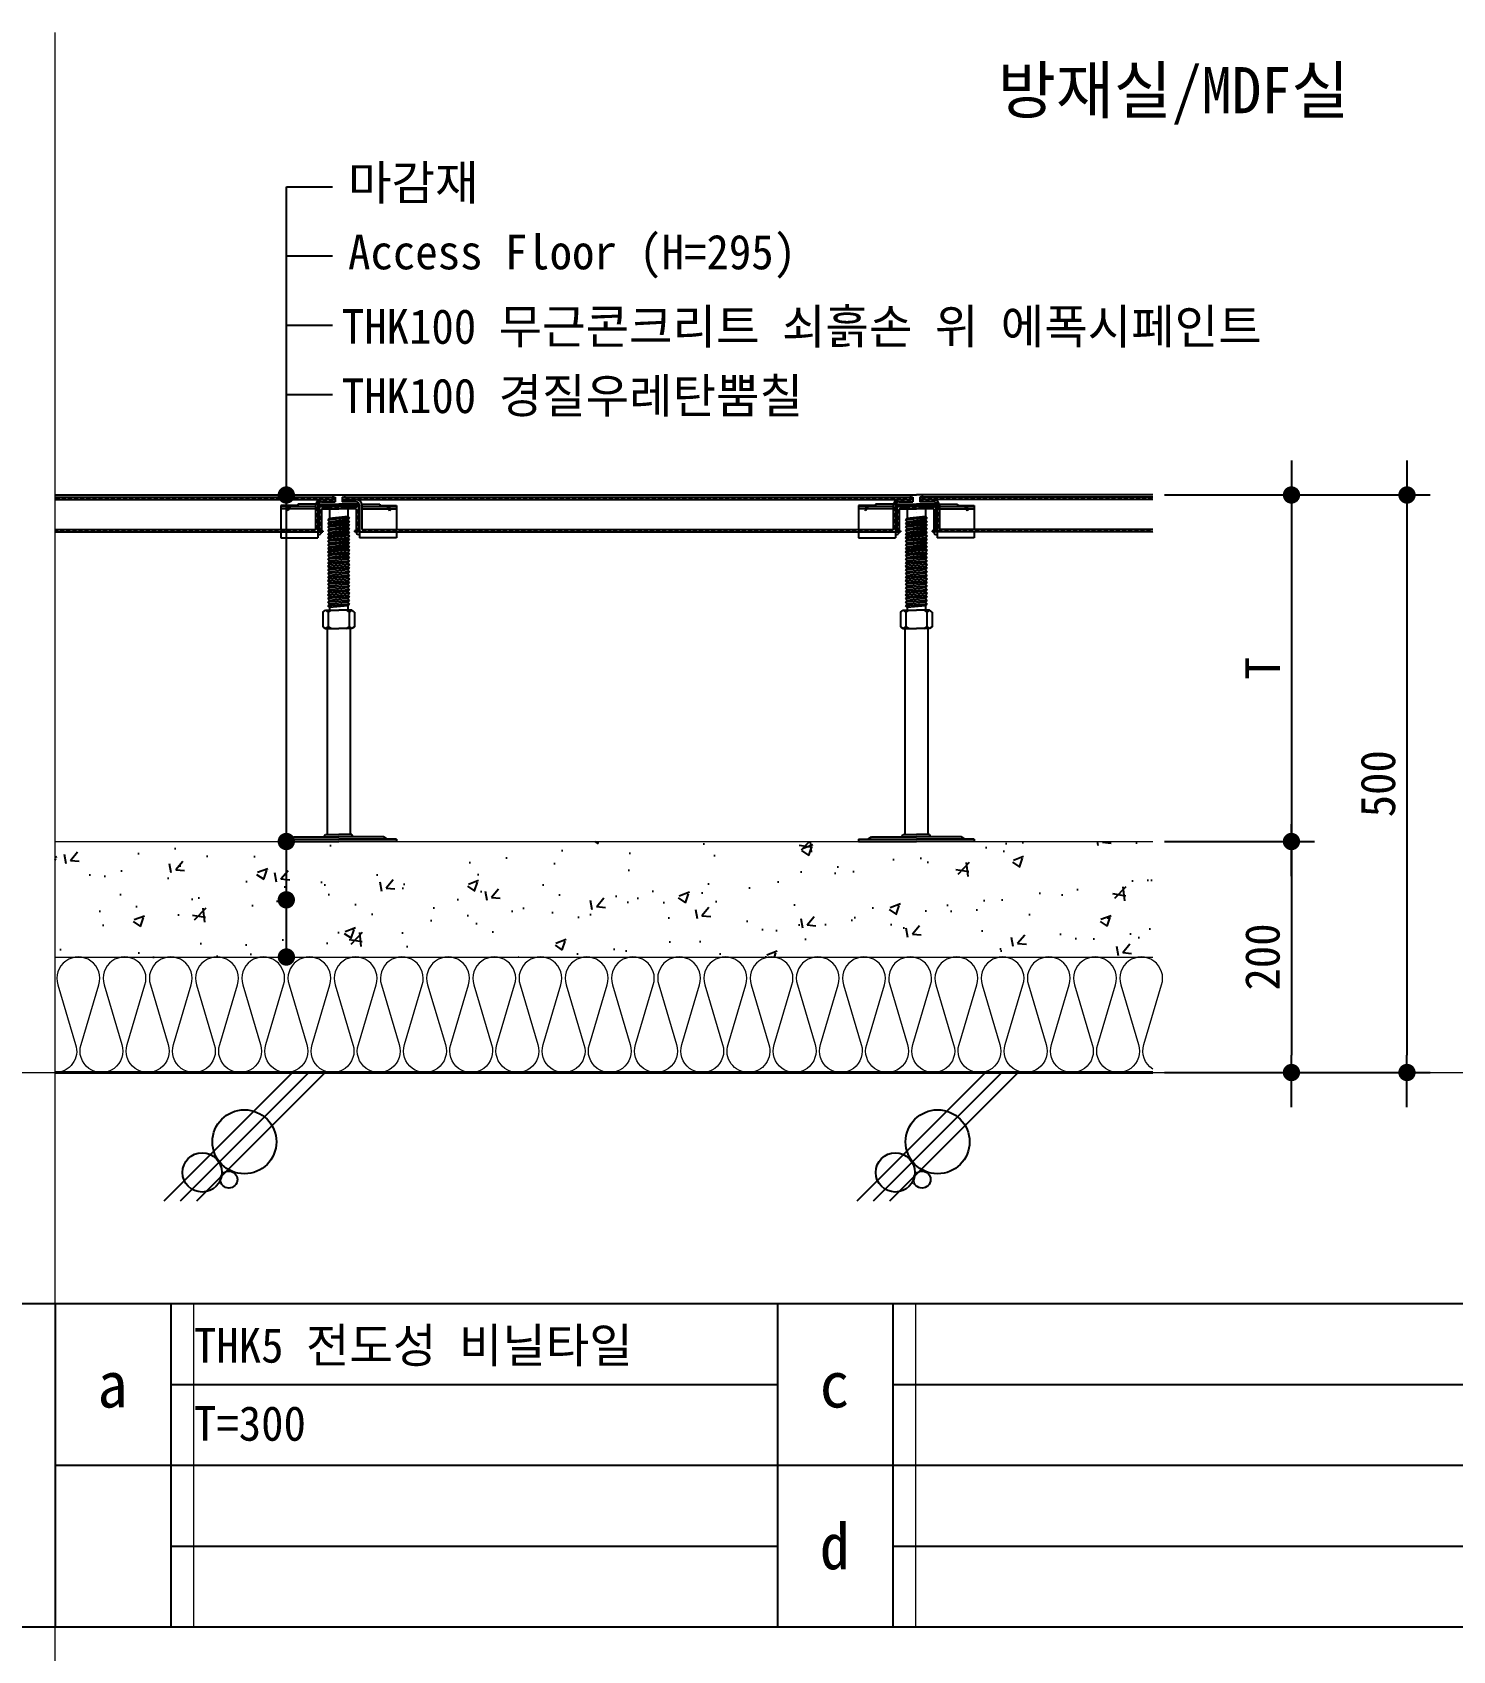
# Model space of a CAD drawing. Header units: millimetres. Extents: x 38 to 24868, y -11128 to 6117.
# Drawn here: x 6116 to 7345, y -8387 to -6986 of the extents above; entities that cross this region are included whole.
import ezdxf
from ezdxf.enums import TextEntityAlignment as Align

# ---------------------------------------------------------------- set-up
doc = ezdxf.new("R2010")
doc.units = ezdxf.units.MM
doc.layers.get('0').update_dxf_attribs({"linetype": 'CONTINUOUS'})
for name, color, linetype, lineweight in [('A-CONC-LIN1', 2, 'CONTINUOUS', 40), ('A-ELEV-LIN3', 8, 'CONTINUOUS', 18), ('A-MKXS-TEXT1', 3, 'CONTINUOUS', 25), ('A-XXXX-INSL2', 8, 'CONTINUOUS', 18), ('A-XXXX-TABL', 7, 'CONTINUOUS', 25), ('A-XXXX-TXT2', 3, 'CONTINUOUS', 25)]:
    doc.layers.add(name, color=color, linetype=linetype, lineweight=lineweight)
for name, color, linetype in [('A-DIMS', 7, 'CONTINUOUS'), ('A-LEADER-7', 7, 'CONTINUOUS'), ('A-MKXS-LEAD', 7, 'CONTINUOUS'), ('A-XXXX-HATC', 8, 'CONTINUOUS'), ('HAT', 8, 'CONTINUOUS'), ('STL', 1, 'CONTINUOUS'), ('SYM', 8, 'CONTINUOUS')]:
    doc.layers.add(name, color=color, linetype=linetype)
doc.layers.add('A-XXXX-NPLT', color=144, linetype='CONTINUOUS', lineweight=15, plot=False)
doc.styles.add('HY울릉도L', font='')
doc.styles.add('돋움체', font='')
doc.styles.add('돋음', font='malgun.ttf')
doc.styles.get('HY울릉도L').set_extended_font_data('HYwulM')
doc.styles.get('돋움체').set_extended_font_data('DotumChe')
doc.dimstyles.new('CDIM', dxfattribs={"dimtxt": 3, "dimasz": 1.5, "dimexe": 2, "dimexo": 1, "dimgap": 1, "dimtad": 1, "dimdec": 0, "dimrnd": 0.5, "dimzin": 0, "dimdsep": 32, "dimlunit": 6, "dimtxsty": 'HY울릉도L', "dimblk1": '_CIDOT', "dimblk2": '_CIDOT', "dimsah": 1, "dimcen": 5.5, "dimclrd": 2, "dimclre": 2, "dimclrt": 7, "dimadec": 0, "dimazin": 0, "dimtfac": 1, "dimtdec": 0, "dimtix": 1, "dimtmove": 2, "dimatfit": 1, "dimldrblk": '_CIDOT', "dimfxl": 1, "dimtolj": 1, "dimtzin": 0, "dimlwd": -1, "dimarcsym": 0})
doc.dimstyles.new('DLEADER', dxfattribs={"dimscale": 50, "dimtxt": 3, "dimasz": 3, "dimexe": 1, "dimexo": 8, "dimgap": 1, "dimtad": 1, "dimdec": 0, "dimrnd": 0.25, "dimdsep": 32, "dimtxsty": '돋음', "dimblk": 'DOT', "dimcen": 5, "dimclrd": 4, "dimclre": 4, "dimclrt": 3, "dimadec": 0, "dimazin": 0, "dimtfac": 1, "dimtdec": 0, "dimtix": 1, "dimtmove": 2, "dimatfit": 1, "dimldrblk": 'DOT', "dimfxl": 1, "dimarcsym": 0})
pattern_1 = [(45, (5846.7104, -9967.2165), (-2.6516504, 2.6516504), []), (45, (5848.478, -9967.2165), (-2.6516504, 2.6516504), [])]
pattern_2 = [(45, (5346.7104, -9967.2165), (-2.6516504, 2.6516504), []), (45, (5348.478, -9967.2165), (-2.6516504, 2.6516504), [])]

# ---------------------------------------------------------------- blocks, each defined once
blk = doc.blocks.new('table')
at = {"layer": 'A-XXXX-NPLT'}
for p, q in [((3213.25, -1485), (3213.25, -1345)), ((3525.75, -1485), (3525.75, -1345))]:
    blk.add_line(p, q, dxfattribs=at)
at = {"layer": 'A-XXXX-TABL'}
for p, q in [((104.5, -1345), (3778.25, -1345)), ((3153.25, -1345), (3153.25, -1485)), ((3203.25, -1345), (3203.25, -1485)), ((3465.75, -1345), (3465.75, -1485)), ((3515.75, -1345), (3515.75, -1485)), ((3203.25, -1380), (3465.75, -1380)), ((3515.75, -1380), (3778.25, -1380)), ((3153.25, -1415), (3778.25, -1415)), ((3203.25, -1450), (3465.75, -1450)), ((3515.75, -1450), (3778.25, -1450)), ((104.5, -1485), (3778.25, -1485))]:
    blk.add_line(p, q, dxfattribs=at)
blk = doc.blocks.new('SYM-DOT')
at = {"layer": 'A-LEADER-7', "const_width": 7.5}
blk.add_lwpolyline([(-7.1, 1.8, 1), (0.4, 1.8, 1)], format="xyb", close=True, dxfattribs=at)
blk = doc.blocks.new('_Dot')
at = {"color": 0, "linetype": 'ByBlock', "lineweight": -2}
blk.add_line((-0.5, 0), (-1, 0), dxfattribs=at)
at = {"color": 0, "linetype": 'ByBlock', "const_width": 0.5}
blk.add_lwpolyline([(-0.25, 0, 1), (0.25, 0, 1)], format="xyb", close=True, dxfattribs=at)
blk = doc.blocks.new('_CIDOT')
at = {"color": 0, "linetype": 'ByBlock'}
blk.add_line((2, 0), (-1, 0), dxfattribs=at)
at = {"color": 0, "linetype": 'ByBlock', "const_width": 0.5}
blk.add_lwpolyline([(-0.25, 0, 1), (0.25, 0, 1)], format="xyb", close=True, dxfattribs=at)
blk = doc.blocks.new('*D11')
at = {"layer": 'A-DIMS', "lineweight": -2, "transparency": 16777216}
for p, q in [((7095.6, -7386.8), (7225.6, -7386.8)), ((7095.6, -7686.8), (7225.6, -7686.8))]:
    blk.add_line(p, q, dxfattribs=at)
at = {"layer": 'A-DIMS', "transparency": 16777216}
blk.add_line((7205.6, -7401.8), (7205.6, -7671.8), dxfattribs=at)
at = {"layer": 'A-DIMS', "transparency": 16777216, "xscale": 15, "yscale": 15, "zscale": 15}
for p, rotation in [((7205.6, -7386.8), 90), ((7205.6, -7686.8), 270)]:
    blk.add_blockref('_CIDOT', p, dxfattribs=dict(at, rotation=rotation))
at = {"layer": 'A-DIMS', "color": 3, "transparency": 16777216, "insert": (7180.6, -7536.8), "char_height": 30, "attachment_point": 5, "rotation": 90, "style": '돋움체'}
blk.add_mtext('\\A1;T', dxfattribs=at)
blk = doc.blocks.new('*D40')
at = {"layer": 'A-DIMS', "lineweight": -2, "transparency": 16777216}
for p, q in [((7095.6, -7386.8), (7325.6, -7386.8)), ((7095.6, -7886.8), (7325.6, -7886.8))]:
    blk.add_line(p, q, dxfattribs=at)
at = {"layer": 'A-DIMS', "transparency": 16777216}
blk.add_line((7305.6, -7401.8), (7305.6, -7871.8), dxfattribs=at)
at = {"layer": 'A-DIMS', "transparency": 16777216, "xscale": 15, "yscale": 15, "zscale": 15}
for p, rotation in [((7305.6, -7386.8), 90), ((7305.6, -7886.8), 270)]:
    blk.add_blockref('_CIDOT', p, dxfattribs=dict(at, rotation=rotation))
at = {"layer": 'A-DIMS', "color": 3, "transparency": 16777216, "insert": (7280.6, -7636.8), "char_height": 30, "attachment_point": 5, "rotation": 90, "style": '돋움체'}
blk.add_mtext('\\A1;500', dxfattribs=at)
blk = doc.blocks.new('*D41')
at = {"layer": 'A-DIMS', "lineweight": -2, "transparency": 16777216}
for p, q in [((7095.6, -7686.8), (7225.6, -7686.8)), ((7095.6, -7886.8), (7225.6, -7886.8))]:
    blk.add_line(p, q, dxfattribs=at)
at = {"layer": 'A-DIMS', "transparency": 16777216}
blk.add_line((7205.6, -7701.8), (7205.6, -7871.8), dxfattribs=at)
at = {"layer": 'A-DIMS', "transparency": 16777216, "xscale": 15, "yscale": 15, "zscale": 15}
for p, rotation in [((7205.6, -7686.8), 90), ((7205.6, -7886.8), 270)]:
    blk.add_blockref('_CIDOT', p, dxfattribs=dict(at, rotation=rotation))
at = {"layer": 'A-DIMS', "color": 3, "transparency": 16777216, "insert": (7180.6, -7786.8), "char_height": 30, "attachment_point": 5, "rotation": 90, "style": '돋움체'}
blk.add_mtext('\\A1;200', dxfattribs=at)

msp = doc.modelspace()

# ---------------------------------------------------------------- hatches: boundary and pattern name
at = {"layer": 'A-XXXX-HATC'}
h = msp.add_hatch(dxfattribs=at)
h.set_pattern_fill('AR-CONC', color=256, scale=0.5, style=0)
h.set_pattern_definition([(50, (-4023033.83, -31800.36), (91.0923345, -7.9695428), [9.525, -104.775]), (355, (-4023033.83, -31800.36), (-17.6217107, 95.5284226), [7.62, -83.820292]), (100.4514447, (-4023026.24, -31801.02), (73.4706235, 87.558876), [8.0950044, -89.0451223]), (46.1842, (-4023033.83, -31774.96), (135.5395204, -21.021164), [14.2875, -157.1625]), (96.6355576, (-4023022.54, -31776.71), (118.702067, 123.7130623), [12.1425116, -133.567804]), (351.184151, (-4023033.83, -31774.96), (118.702067, 123.7130623), [11.4299835, -125.729866]), (21, (-4023021.13, -31781.31), (75.8071956, -51.1325991), [9.525, -104.775]), (326, (-4023021.13, -31781.31), (30.9010142, 92.093983), [7.62, -83.82]), (71.451445, (-4023014.815, -31785.57), (106.7082096, 40.9613844), [8.0950044, -89.0449688]), (37.5, (-4023033.832, -31800.358), (1.54430163, 42.27751944), [0, -82.804, 0, -85.09, 0, -84.1375]), (7.5, (-4023033.83, -31800.36), (33.40983126, 50.0902874), [0, -48.514, 0, -80.899, 0, -32.0675]), (327.5, (-4023062.153, -31800.358), (67.79529758, -2.864372), [0, -31.75, 0, -99.06, 0, -131.445]), (317.5, (-4023074.853, -31800.36), (74.0645907, 12.7132455), [0, -41.275, 0, -65.786, 0, -93.345])])
h.paths.add_polyline_path([(6135.6, -7686.8), (6135.6, -7786.8), (7085.6, -7786.8), (7085.6, -7686.8)])
at = {"layer": 'HAT'}
h = msp.add_hatch(dxfattribs=at)
h.set_pattern_fill('ANSI32', color=256, scale=10, style=0)
h.set_pattern_definition(pattern_2)
h.paths.add_polyline_path([(6135.6, -7388.8), (6135.6, -7390.8), (6377.8, -7390.8), (6377.8, -7388.8)])
h = msp.add_hatch(dxfattribs=at)
h.set_pattern_fill('ANSI32', color=256, scale=10, style=0)
h.set_pattern_definition(pattern_2)
edge = h.paths.add_edge_path()
edge.add_line((6135.6, -7416.8), (6135.6, -7418.8))
edge.add_line((6135.6, -7418.8), (6362.9, -7418.8))
edge.add_line((6362.9, -7418.8), (6362.9, -7395.8))
edge.add_arc((6365.9, -7395.8), 3, 90, 180, ccw=False)
edge.add_line((6365.9, -7392.8), (6377.8, -7392.8))
edge.add_line((6377.8, -7392.8), (6377.8, -7390.8))
edge.add_line((6377.8, -7390.8), (6365.9, -7390.8))
edge.add_arc((6365.9, -7395.8), 5, 90, 180)
edge.add_line((6360.9, -7395.8), (6360.9, -7416.8))
edge.add_line((6360.9, -7416.8), (6135.6, -7416.8))
h = msp.add_hatch(dxfattribs=at)
h.set_pattern_fill('ANSI32', color=256, scale=10, style=0)
h.set_pattern_definition(pattern_2)
h.paths.add_polyline_path([(6397.9, -7396.8), (6394.6, -7396.8), (6393.5, -7397.4), (6387.9, -7397.4), (6386.8, -7396.8), (6380.9, -7396.8), (6375, -7396.8), (6373.9, -7397.4), (6368.3, -7397.4), (6367.2, -7396.8), (6363.9, -7396.8), (6363.9, -7417.8), (6365.9, -7417.8), (6365.9, -7398.8), (6380.9, -7398.8), (6395.9, -7398.8), (6395.9, -7417.8), (6397.9, -7417.8)])
h = msp.add_hatch(dxfattribs=at)
h.set_pattern_fill('ANSI32', color=256, scale=10, style=0)
h.set_pattern_definition(pattern_1)
h.paths.add_polyline_path([(6384, -7388.8), (6384, -7390.8), (6877.8, -7390.8), (6877.8, -7388.8)])
h = msp.add_hatch(dxfattribs=at)
h.set_pattern_fill('ANSI32', color=256, scale=10, style=0)
h.set_pattern_definition(pattern_1)
edge = h.paths.add_edge_path()
edge.add_line((6398.9, -7416.8), (6398.9, -7418.8))
edge.add_line((6398.9, -7418.8), (6862.9, -7418.8))
edge.add_line((6862.9, -7418.8), (6862.9, -7395.8))
edge.add_arc((6865.9, -7395.8), 3, 90, 180, ccw=False)
edge.add_line((6865.9, -7392.8), (6877.8, -7392.8))
edge.add_line((6877.8, -7392.8), (6877.8, -7390.8))
edge.add_line((6877.8, -7390.8), (6865.9, -7390.8))
edge.add_arc((6865.9, -7395.8), 5, 90, 180)
edge.add_line((6860.9, -7395.8), (6860.9, -7416.8))
edge.add_line((6860.9, -7416.8), (6398.9, -7416.8))
h = msp.add_hatch(dxfattribs=at)
h.set_pattern_fill('ANSI32', color=256, scale=10, style=0)
h.set_pattern_definition(pattern_1)
h.paths.add_polyline_path([(6897.9, -7396.8), (6894.6, -7396.8), (6893.5, -7397.4), (6887.9, -7397.4), (6886.8, -7396.8), (6880.9, -7396.8), (6875, -7396.8), (6873.9, -7397.4), (6868.3, -7397.4), (6867.2, -7396.8), (6863.9, -7396.8), (6863.9, -7417.8), (6865.9, -7417.8), (6865.9, -7398.8), (6880.9, -7398.8), (6895.9, -7398.8), (6895.9, -7417.8), (6897.9, -7417.8)])
h = msp.add_hatch(dxfattribs=at)
h.set_pattern_fill('ANSI32', color=256, scale=10, style=0)
h.set_pattern_definition(pattern_1)
h.paths.add_polyline_path([(7085.6, -7388.8), (6884, -7388.8), (6884, -7390.8), (7085.6, -7390.8)])
h = msp.add_hatch(dxfattribs=at)
h.set_pattern_fill('ANSI32', color=256, scale=10, style=0)
h.set_pattern_definition(pattern_1)
edge = h.paths.add_edge_path()
edge.add_line((7085.6, -7416.8), (6900.9, -7416.8))
edge.add_line((6900.9, -7416.8), (6900.9, -7395.8))
edge.add_arc((6895.9, -7395.8), 5, 0, 90)
edge.add_line((6895.9, -7390.8), (6884, -7390.8))
edge.add_line((6884, -7390.8), (6884, -7392.8))
edge.add_line((6884, -7392.8), (6895.9, -7392.8))
edge.add_arc((6895.9, -7395.8), 3, 0, 90, ccw=False)
edge.add_line((6898.9, -7395.8), (6898.9, -7418.8))
edge.add_line((6898.9, -7418.8), (7085.6, -7418.8))
edge.add_line((7085.6, -7418.8), (7085.6, -7416.8))

# ---------------------------------------------------------------- linework, layer by layer
at = {"layer": 'A-CONC-LIN1'}
msp.add_line((6135.6, -7886.8), (7085.6, -7886.8), dxfattribs=at)
at = {"layer": 'A-ELEV-LIN3'}
msp.add_line((6135.6, -7686.8), (7085.6, -7686.8), dxfattribs=at)
at = {"layer": 'A-MKXS-LEAD'}
for p, q in [((6375.6, -7180), (6335.6, -7180)), ((6375.6, -7240), (6335.6, -7240)), ((6375.6, -7300), (6335.6, -7300))]:
    msp.add_line(p, q, dxfattribs=at)
at = {"layer": 'A-XXXX-HATC'}
for p, q in [((6340.8, -7886.8), (6229.5, -7998.1)), ((6355, -7886.8), (6243.6, -7998.1)), ((6369.1, -7886.8), (6257.8, -7998.1)), ((6940.8, -7886.8), (6829.5, -7998.1)), ((6955, -7886.8), (6843.6, -7998.1)), ((6969.1, -7886.8), (6857.8, -7998.1))]:
    msp.add_line(p, q, dxfattribs=at)
for centre, radius in [((6299.3, -7946.8), 27.7), ((6899.3, -7946.8), 27.7), ((6262.7, -7973.3), 17), ((6862.7, -7973.3), 17), ((6285.8, -7979.5), 7.36), ((6885.8, -7979.5), 7.36)]:
    msp.add_circle(centre, radius, dxfattribs=at)
at = {"layer": 'A-XXXX-INSL2'}
msp.add_line((6135.6, -7786.8), (7085.6, -7786.8), dxfattribs=at)
msp.add_lwpolyline([(7085.6, -7883.8, -0.340595), (7077.9, -7862.5), (7093.2, -7811, 1.37259), (7057.9, -7811), (7073.2, -7862.5, -1.37259), (7037.9, -7862.5), (7053.2, -7811, 1.37259), (7017.9, -7811), (7033.2, -7862.5, -1.37259), (6997.9, -7862.5), (7013.2, -7811, 1.37259), (6977.9, -7811), (6993.2, -7862.5, -1.37259), (6957.9, -7862.5), (6973.2, -7811, 1.37259), (6937.9, -7811), (6953.2, -7862.5, -1.37259), (6917.9, -7862.5), (6933.2, -7811, 1.37259), (6897.9, -7811), (6913.2, -7862.5, -1.37259), (6877.9, -7862.5), (6893.2, -7811, 1.37259), (6857.9, -7811), (6873.2, -7862.5, -1.37259), (6837.9, -7862.5), (6853.2, -7811, 1.37259), (6817.9, -7811), (6833.2, -7862.5, -1.37259), (6797.9, -7862.5), (6813.2, -7811, 1.37259), (6777.9, -7811), (6793.2, -7862.5, -1.37259), (6757.9, -7862.5), (6773.2, -7811, 1.37259), (6737.9, -7811), (6753.2, -7862.5, -0.508699), (6735.6, -7886.8, -0.508699), (6717.9, -7862.5), (6733.2, -7811, 1.37259), (6697.9, -7811), (6713.2, -7862.5, -1.37259), (6677.9, -7862.5), (6693.2, -7811, 1.37259), (6657.9, -7811), (6673.2, -7862.5, -1.37259), (6637.9, -7862.5), (6653.2, -7811, 1.37259), (6617.9, -7811), (6633.2, -7862.5, -1.37259), (6597.9, -7862.5), (6613.2, -7811, 1.37259), (6577.9, -7811), (6593.2, -7862.5, -1.37259), (6557.9, -7862.5), (6573.2, -7811, 1.37259), (6537.9, -7811), (6553.2, -7862.5, -1.37259), (6517.9, -7862.5), (6533.2, -7811, 1.37259), (6497.9, -7811), (6513.2, -7862.5, -1.37259), (6477.9, -7862.5), (6493.2, -7811, 1.37259), (6457.9, -7811), (6473.2, -7862.5, -1.37259), (6437.9, -7862.5), (6453.2, -7811, 1.37259), (6417.9, -7811), (6433.2, -7862.5, -1.37259), (6397.9, -7862.5), (6413.2, -7811, 1.37259), (6377.9, -7811), (6393.2, -7862.5, -1.37259), (6357.9, -7862.5), (6373.2, -7811, 1.37259), (6337.9, -7811), (6353.2, -7862.5, -1.37259), (6317.9, -7862.5), (6333.2, -7811, 1.37259), (6297.9, -7811), (6313.2, -7862.5, -1.37259), (6277.9, -7862.5), (6293.2, -7811, 1.37259), (6257.9, -7811), (6273.2, -7862.5, -1.37259), (6237.9, -7862.5), (6253.2, -7811, 1.37259), (6217.9, -7811), (6233.2, -7862.5, -1.37259), (6197.9, -7862.5), (6213.2, -7811, 1.37259), (6177.9, -7811), (6193.2, -7862.5, -1.37259), (6157.9, -7862.5), (6173.2, -7811, 1.37259), (6137.9, -7811), (6153.2, -7862.5, -0.509267), (6135.6, -7886.8)], format="xyb", dxfattribs=at)
at = {"layer": 'A-XXXX-NPLT'}
for p, q in [((6135.6, -8086.8), (6135.6, -6986.3)), ((385.6, -7886.8), (7385.6, -7886.8)), ((6135.6, -9467.3), (6135.6, -8366.8))]:
    msp.add_line(p, q, dxfattribs=at)
at = {"layer": 'STL'}
for p, q in [((6372.9, -7406.8), (6371.6, -7408.3)), ((6390.2, -7406.8), (6371.6, -7408.3)), ((6372.9, -7409.9), (6371.6, -7408.3)), ((6390.2, -7409.9), (6371.6, -7411.4)), ((6372.9, -7409.9), (6371.6, -7411.4)), ((6372.9, -7413), (6371.6, -7411.4)), ((6372.9, -7398.8), (6372.9, -7406.8)), ((6372.9, -7406.8), (6388.9, -7405.2)), ((6388.9, -7408.3), (6372.9, -7409.9)), ((6372.9, -7409.9), (6388.9, -7408.3)), ((6388.9, -7411.4), (6372.9, -7413)), ((6372.9, -7413), (6388.9, -7411.4)), ((6380.9, -7402.3), (6380.9, -7402.3)), ((6380.9, -7405.4), (6380.9, -7405.5)), ((6380.9, -7408.6), (6380.9, -7408.6)), ((6388.9, -7398.8), (6388.9, -7405.2)), ((6388.9, -7405.2), (6390.2, -7406.8)), ((6388.9, -7408.3), (6390.2, -7406.8)), ((6388.9, -7408.3), (6390.2, -7409.9)), ((6388.9, -7411.4), (6390.2, -7409.9)), ((6388.9, -7411.4), (6390.2, -7413)), ((6872.9, -7406.8), (6871.6, -7408.3)), ((6890.2, -7406.8), (6871.6, -7408.3)), ((6872.9, -7409.9), (6871.6, -7408.3)), ((6890.2, -7409.9), (6871.6, -7411.4)), ((6872.9, -7409.9), (6871.6, -7411.4)), ((6872.9, -7413), (6871.6, -7411.4)), ((6872.9, -7398.8), (6872.9, -7406.8)), ((6872.9, -7406.8), (6888.9, -7405.2)), ((6888.9, -7408.3), (6872.9, -7409.9)), ((6872.9, -7409.9), (6888.9, -7408.3)), ((6888.9, -7411.4), (6872.9, -7413)), ((6872.9, -7413), (6888.9, -7411.4)), ((6880.9, -7402.3), (6880.9, -7402.3)), ((6880.9, -7405.4), (6880.9, -7405.5)), ((6880.9, -7408.6), (6880.9, -7408.6)), ((6888.9, -7398.8), (6888.9, -7405.2)), ((6888.9, -7405.2), (6890.2, -7406.8)), ((6888.9, -7408.3), (6890.2, -7406.8)), ((6888.9, -7408.3), (6890.2, -7409.9)), ((6888.9, -7411.4), (6890.2, -7409.9)), ((6888.9, -7411.4), (6890.2, -7413)), ((6390.2, -7413), (6371.6, -7414.5)), ((6372.9, -7413), (6371.6, -7414.5)), ((6372.9, -7416.1), (6371.6, -7414.5)), ((6390.2, -7416.1), (6371.6, -7417.6)), ((6372.9, -7416.1), (6371.6, -7417.6)), ((6372.9, -7419.2), (6371.6, -7417.6)), ((6390.2, -7419.2), (6371.6, -7420.7)), ((6372.9, -7419.2), (6371.6, -7420.7)), ((6372.9, -7422.3), (6371.6, -7420.7)), ((6390.2, -7422.3), (6371.6, -7423.8)), ((6372.9, -7422.3), (6371.6, -7423.8)), ((6372.9, -7425.4), (6371.6, -7423.8)), ((6390.2, -7425.4), (6371.6, -7426.9)), ((6372.9, -7425.4), (6371.6, -7426.9)), ((6388.9, -7414.5), (6372.9, -7416.1)), ((6372.9, -7416.1), (6388.9, -7414.5)), ((6388.9, -7417.6), (6372.9, -7419.2)), ((6372.9, -7419.2), (6388.9, -7417.6)), ((6388.9, -7420.7), (6372.9, -7422.3)), ((6372.9, -7422.3), (6388.9, -7420.7)), ((6388.9, -7423.8), (6372.9, -7425.4)), ((6372.9, -7425.4), (6388.9, -7423.8)), ((6380.9, -7411.7), (6380.9, -7411.7)), ((6380.9, -7414.8), (6380.9, -7414.8)), ((6380.9, -7417.9), (6380.9, -7417.9)), ((6380.9, -7421), (6380.9, -7421)), ((6380.9, -7424.1), (6380.9, -7424.1)), ((6388.9, -7414.5), (6390.2, -7413)), ((6388.9, -7414.5), (6390.2, -7416.1)), ((6388.9, -7417.6), (6390.2, -7416.1)), ((6388.9, -7417.6), (6390.2, -7419.2)), ((6388.9, -7420.7), (6390.2, -7419.2)), ((6388.9, -7420.7), (6390.2, -7422.3)), ((6388.9, -7423.8), (6390.2, -7422.3)), ((6388.9, -7423.8), (6390.2, -7425.4)), ((6388.9, -7426.9), (6390.2, -7425.4)), ((6890.2, -7413), (6871.6, -7414.5)), ((6872.9, -7413), (6871.6, -7414.5)), ((6872.9, -7416.1), (6871.6, -7414.5)), ((6890.2, -7416.1), (6871.6, -7417.6)), ((6872.9, -7416.1), (6871.6, -7417.6)), ((6872.9, -7419.2), (6871.6, -7417.6)), ((6890.2, -7419.2), (6871.6, -7420.7)), ((6872.9, -7419.2), (6871.6, -7420.7)), ((6872.9, -7422.3), (6871.6, -7420.7)), ((6890.2, -7422.3), (6871.6, -7423.8)), ((6872.9, -7422.3), (6871.6, -7423.8)), ((6872.9, -7425.4), (6871.6, -7423.8)), ((6890.2, -7425.4), (6871.6, -7426.9)), ((6872.9, -7425.4), (6871.6, -7426.9)), ((6888.9, -7414.5), (6872.9, -7416.1)), ((6872.9, -7416.1), (6888.9, -7414.5)), ((6888.9, -7417.6), (6872.9, -7419.2)), ((6872.9, -7419.2), (6888.9, -7417.6)), ((6888.9, -7420.7), (6872.9, -7422.3)), ((6872.9, -7422.3), (6888.9, -7420.7)), ((6888.9, -7423.8), (6872.9, -7425.4)), ((6872.9, -7425.4), (6888.9, -7423.8)), ((6880.9, -7411.7), (6880.9, -7411.7)), ((6880.9, -7414.8), (6880.9, -7414.8)), ((6880.9, -7417.9), (6880.9, -7417.9)), ((6880.9, -7421), (6880.9, -7421)), ((6880.9, -7424.1), (6880.9, -7424.1)), ((6888.9, -7414.5), (6890.2, -7413)), ((6888.9, -7414.5), (6890.2, -7416.1)), ((6888.9, -7417.6), (6890.2, -7416.1)), ((6888.9, -7417.6), (6890.2, -7419.2)), ((6888.9, -7420.7), (6890.2, -7419.2)), ((6888.9, -7420.7), (6890.2, -7422.3)), ((6888.9, -7423.8), (6890.2, -7422.3)), ((6888.9, -7423.8), (6890.2, -7425.4)), ((6888.9, -7426.9), (6890.2, -7425.4)), ((6372.9, -7428.5), (6371.6, -7426.9)), ((6390.2, -7428.5), (6371.6, -7430)), ((6372.9, -7428.5), (6371.6, -7430)), ((6372.9, -7431.6), (6371.6, -7430)), ((6390.2, -7431.6), (6371.6, -7433.1)), ((6372.9, -7431.6), (6371.6, -7433.1)), ((6372.9, -7434.7), (6371.6, -7433.1)), ((6390.2, -7434.7), (6371.6, -7436.2)), ((6372.9, -7434.7), (6371.6, -7436.2)), ((6372.9, -7437.8), (6371.6, -7436.2)), ((6390.2, -7437.8), (6371.6, -7439.3)), ((6372.9, -7437.8), (6371.6, -7439.3)), ((6372.9, -7440.9), (6371.6, -7439.3)), ((6388.9, -7426.9), (6372.9, -7428.5)), ((6372.9, -7428.5), (6388.9, -7426.9)), ((6388.9, -7430), (6372.9, -7431.6)), ((6372.9, -7431.6), (6388.9, -7430)), ((6388.9, -7433.1), (6372.9, -7434.7)), ((6372.9, -7434.7), (6388.9, -7433.1)), ((6388.9, -7436.2), (6372.9, -7437.8)), ((6372.9, -7437.8), (6388.9, -7436.2)), ((6388.9, -7439.3), (6372.9, -7440.9)), ((6372.9, -7440.9), (6388.9, -7439.3)), ((6380.9, -7427.2), (6380.9, -7427.2)), ((6380.9, -7430.3), (6380.9, -7430.3)), ((6380.9, -7433.4), (6380.9, -7433.4)), ((6380.9, -7436.5), (6380.9, -7436.5)), ((6380.9, -7439.6), (6380.9, -7439.6)), ((6388.9, -7426.9), (6390.2, -7428.5)), ((6388.9, -7430), (6390.2, -7428.5)), ((6388.9, -7430), (6390.2, -7431.6)), ((6388.9, -7433.1), (6390.2, -7431.6)), ((6388.9, -7433.1), (6390.2, -7434.7)), ((6388.9, -7436.2), (6390.2, -7434.7)), ((6388.9, -7436.2), (6390.2, -7437.8)), ((6388.9, -7439.3), (6390.2, -7437.8)), ((6388.9, -7439.3), (6390.2, -7440.9)), ((6872.9, -7428.5), (6871.6, -7426.9)), ((6890.2, -7428.5), (6871.6, -7430)), ((6872.9, -7428.5), (6871.6, -7430)), ((6872.9, -7431.6), (6871.6, -7430)), ((6890.2, -7431.6), (6871.6, -7433.1)), ((6872.9, -7431.6), (6871.6, -7433.1)), ((6872.9, -7434.7), (6871.6, -7433.1)), ((6890.2, -7434.7), (6871.6, -7436.2)), ((6872.9, -7434.7), (6871.6, -7436.2)), ((6872.9, -7437.8), (6871.6, -7436.2)), ((6890.2, -7437.8), (6871.6, -7439.3)), ((6872.9, -7437.8), (6871.6, -7439.3)), ((6872.9, -7440.9), (6871.6, -7439.3)), ((6888.9, -7426.9), (6872.9, -7428.5)), ((6872.9, -7428.5), (6888.9, -7426.9)), ((6888.9, -7430), (6872.9, -7431.6)), ((6872.9, -7431.6), (6888.9, -7430)), ((6888.9, -7433.1), (6872.9, -7434.7)), ((6872.9, -7434.7), (6888.9, -7433.1)), ((6888.9, -7436.2), (6872.9, -7437.8)), ((6872.9, -7437.8), (6888.9, -7436.2)), ((6888.9, -7439.3), (6872.9, -7440.9)), ((6872.9, -7440.9), (6888.9, -7439.3)), ((6880.9, -7427.2), (6880.9, -7427.2)), ((6880.9, -7430.3), (6880.9, -7430.3)), ((6880.9, -7433.4), (6880.9, -7433.4)), ((6880.9, -7436.5), (6880.9, -7436.5)), ((6880.9, -7439.6), (6880.9, -7439.6)), ((6888.9, -7426.9), (6890.2, -7428.5)), ((6888.9, -7430), (6890.2, -7428.5)), ((6888.9, -7430), (6890.2, -7431.6)), ((6888.9, -7433.1), (6890.2, -7431.6)), ((6888.9, -7433.1), (6890.2, -7434.7)), ((6888.9, -7436.2), (6890.2, -7434.7)), ((6888.9, -7436.2), (6890.2, -7437.8)), ((6888.9, -7439.3), (6890.2, -7437.8)), ((6888.9, -7439.3), (6890.2, -7440.9)), ((6390.2, -7440.9), (6371.6, -7442.4)), ((6372.9, -7440.9), (6371.6, -7442.4)), ((6372.9, -7444), (6371.6, -7442.4)), ((6372.9, -7444), (6371.6, -7445.5)), ((6390.2, -7444), (6371.6, -7445.5)), ((6372.9, -7447.1), (6371.6, -7445.5)), ((6372.9, -7447.1), (6371.6, -7448.6)), ((6390.2, -7447.1), (6371.6, -7448.6)), ((6372.9, -7450.2), (6371.6, -7448.6)), ((6372.9, -7450.2), (6371.6, -7451.7)), ((6390.2, -7450.2), (6371.6, -7451.7)), ((6372.9, -7453.3), (6371.6, -7451.7)), ((6372.9, -7453.3), (6371.6, -7454.8)), ((6390.2, -7453.3), (6371.6, -7454.8)), ((6388.9, -7442.4), (6372.9, -7444)), ((6388.9, -7445.5), (6372.9, -7447.1)), ((6388.9, -7448.6), (6372.9, -7450.2)), ((6388.9, -7451.7), (6372.9, -7453.3)), ((6380.9, -7442.7), (6380.9, -7442.7)), ((6380.9, -7445.8), (6380.9, -7445.8)), ((6380.9, -7448.9), (6380.9, -7448.9)), ((6380.9, -7452), (6380.9, -7452)), ((6388.9, -7442.4), (6390.2, -7440.9)), ((6388.9, -7442.4), (6390.2, -7444)), ((6388.9, -7445.5), (6390.2, -7444)), ((6388.9, -7445.5), (6390.2, -7447.1)), ((6388.9, -7448.6), (6390.2, -7447.1)), ((6388.9, -7448.6), (6390.2, -7450.2)), ((6388.9, -7451.7), (6390.2, -7450.2)), ((6388.9, -7451.7), (6390.2, -7453.3)), ((6388.9, -7454.8), (6390.2, -7453.3)), ((6890.2, -7440.9), (6871.6, -7442.4)), ((6872.9, -7440.9), (6871.6, -7442.4)), ((6872.9, -7444), (6871.6, -7442.4)), ((6872.9, -7444), (6871.6, -7445.5)), ((6890.2, -7444), (6871.6, -7445.5)), ((6872.9, -7447.1), (6871.6, -7445.5)), ((6872.9, -7447.1), (6871.6, -7448.6)), ((6890.2, -7447.1), (6871.6, -7448.6)), ((6872.9, -7450.2), (6871.6, -7448.6)), ((6872.9, -7450.2), (6871.6, -7451.7)), ((6890.2, -7450.2), (6871.6, -7451.7)), ((6872.9, -7453.3), (6871.6, -7451.7)), ((6872.9, -7453.3), (6871.6, -7454.8)), ((6890.2, -7453.3), (6871.6, -7454.8)), ((6888.9, -7442.4), (6872.9, -7444)), ((6888.9, -7445.5), (6872.9, -7447.1)), ((6888.9, -7448.6), (6872.9, -7450.2)), ((6888.9, -7451.7), (6872.9, -7453.3)), ((6880.9, -7442.7), (6880.9, -7442.7)), ((6880.9, -7445.8), (6880.9, -7445.8)), ((6880.9, -7448.9), (6880.9, -7448.9)), ((6880.9, -7452), (6880.9, -7452)), ((6888.9, -7442.4), (6890.2, -7440.9)), ((6888.9, -7442.4), (6890.2, -7444)), ((6888.9, -7445.5), (6890.2, -7444)), ((6888.9, -7445.5), (6890.2, -7447.1)), ((6888.9, -7448.6), (6890.2, -7447.1)), ((6888.9, -7448.6), (6890.2, -7450.2)), ((6888.9, -7451.7), (6890.2, -7450.2)), ((6888.9, -7451.7), (6890.2, -7453.3)), ((6888.9, -7454.8), (6890.2, -7453.3)), ((6372.9, -7456.4), (6371.6, -7454.8)), ((6372.9, -7456.4), (6371.6, -7457.9)), ((6390.2, -7456.4), (6371.6, -7457.9)), ((6372.9, -7459.5), (6371.6, -7457.9)), ((6372.9, -7459.5), (6371.6, -7461)), ((6390.2, -7459.5), (6371.6, -7461)), ((6372.9, -7462.6), (6371.6, -7461)), ((6372.9, -7462.6), (6371.6, -7464.1)), ((6390.2, -7462.6), (6371.6, -7464.1)), ((6372.9, -7465.7), (6371.6, -7464.1)), ((6372.9, -7465.7), (6371.6, -7467.2)), ((6390.2, -7465.7), (6371.6, -7467.2)), ((6372.9, -7468.8), (6371.6, -7467.2)), ((6388.9, -7454.8), (6372.9, -7456.4)), ((6388.9, -7457.9), (6372.9, -7459.5)), ((6388.9, -7461), (6372.9, -7462.6)), ((6388.9, -7464.1), (6372.9, -7465.7)), ((6388.9, -7467.2), (6372.9, -7468.8)), ((6380.9, -7455.1), (6380.9, -7455.1)), ((6380.9, -7458.2), (6380.9, -7458.2)), ((6380.9, -7461.3), (6380.9, -7461.3)), ((6380.9, -7464.4), (6380.9, -7464.4)), ((6380.9, -7467.5), (6380.9, -7467.5)), ((6388.9, -7454.8), (6390.2, -7456.4)), ((6388.9, -7457.9), (6390.2, -7456.4)), ((6388.9, -7457.9), (6390.2, -7459.5)), ((6388.9, -7461), (6390.2, -7459.5)), ((6388.9, -7461), (6390.2, -7462.6)), ((6388.9, -7464.1), (6390.2, -7462.6)), ((6388.9, -7464.1), (6390.2, -7465.7)), ((6388.9, -7467.2), (6390.2, -7465.7)), ((6388.9, -7467.2), (6390.2, -7468.8)), ((6872.9, -7456.4), (6871.6, -7454.8)), ((6872.9, -7456.4), (6871.6, -7457.9)), ((6890.2, -7456.4), (6871.6, -7457.9)), ((6872.9, -7459.5), (6871.6, -7457.9)), ((6872.9, -7459.5), (6871.6, -7461)), ((6890.2, -7459.5), (6871.6, -7461)), ((6872.9, -7462.6), (6871.6, -7461)), ((6872.9, -7462.6), (6871.6, -7464.1)), ((6890.2, -7462.6), (6871.6, -7464.1)), ((6872.9, -7465.7), (6871.6, -7464.1)), ((6872.9, -7465.7), (6871.6, -7467.2)), ((6890.2, -7465.7), (6871.6, -7467.2)), ((6872.9, -7468.8), (6871.6, -7467.2)), ((6888.9, -7454.8), (6872.9, -7456.4)), ((6888.9, -7457.9), (6872.9, -7459.5)), ((6888.9, -7461), (6872.9, -7462.6)), ((6888.9, -7464.1), (6872.9, -7465.7)), ((6888.9, -7467.2), (6872.9, -7468.8)), ((6880.9, -7455.1), (6880.9, -7455.1)), ((6880.9, -7458.2), (6880.9, -7458.2)), ((6880.9, -7461.3), (6880.9, -7461.3)), ((6880.9, -7464.4), (6880.9, -7464.4)), ((6880.9, -7467.5), (6880.9, -7467.5)), ((6888.9, -7454.8), (6890.2, -7456.4)), ((6888.9, -7457.9), (6890.2, -7456.4)), ((6888.9, -7457.9), (6890.2, -7459.5)), ((6888.9, -7461), (6890.2, -7459.5)), ((6888.9, -7461), (6890.2, -7462.6)), ((6888.9, -7464.1), (6890.2, -7462.6)), ((6888.9, -7464.1), (6890.2, -7465.7)), ((6888.9, -7467.2), (6890.2, -7465.7)), ((6888.9, -7467.2), (6890.2, -7468.8)), ((6372.9, -7468.8), (6371.6, -7470.3)), ((6390.2, -7468.8), (6371.6, -7470.3)), ((6372.9, -7471.9), (6371.6, -7470.3)), ((6372.9, -7471.9), (6371.6, -7473.4)), ((6390.2, -7471.9), (6371.6, -7473.4)), ((6372.9, -7475), (6371.6, -7473.4)), ((6372.9, -7475), (6371.6, -7476.5)), ((6390.2, -7475), (6371.6, -7476.5)), ((6372.9, -7478.1), (6371.6, -7476.5)), ((6372.9, -7478.1), (6371.6, -7479.6)), ((6390.2, -7478.1), (6371.6, -7479.6)), ((6372.9, -7481.2), (6371.6, -7479.6)), ((6372.9, -7481.2), (6371.6, -7482.7)), ((6390.2, -7481.2), (6371.6, -7482.7)), ((6388.9, -7470.3), (6372.9, -7471.9)), ((6388.9, -7473.4), (6372.9, -7475)), ((6388.9, -7476.5), (6372.9, -7478.1)), ((6388.9, -7479.6), (6372.9, -7481.2)), ((6380.9, -7470.6), (6380.9, -7470.6)), ((6380.9, -7473.7), (6380.9, -7473.7)), ((6380.9, -7476.8), (6380.9, -7476.8)), ((6380.9, -7479.9), (6380.9, -7479.9)), ((6388.9, -7470.3), (6390.2, -7468.8)), ((6388.9, -7470.3), (6390.2, -7471.9)), ((6388.9, -7473.4), (6390.2, -7471.9)), ((6388.9, -7473.4), (6390.2, -7475)), ((6388.9, -7476.5), (6390.2, -7475)), ((6388.9, -7476.5), (6390.2, -7478.1)), ((6388.9, -7479.6), (6390.2, -7478.1)), ((6388.9, -7479.6), (6390.2, -7481.2)), ((6388.9, -7482.7), (6390.2, -7481.2)), ((6872.9, -7468.8), (6871.6, -7470.3)), ((6890.2, -7468.8), (6871.6, -7470.3)), ((6872.9, -7471.9), (6871.6, -7470.3)), ((6872.9, -7471.9), (6871.6, -7473.4)), ((6890.2, -7471.9), (6871.6, -7473.4)), ((6872.9, -7475), (6871.6, -7473.4)), ((6872.9, -7475), (6871.6, -7476.5)), ((6890.2, -7475), (6871.6, -7476.5)), ((6872.9, -7478.1), (6871.6, -7476.5)), ((6872.9, -7478.1), (6871.6, -7479.6)), ((6890.2, -7478.1), (6871.6, -7479.6)), ((6872.9, -7481.2), (6871.6, -7479.6)), ((6872.9, -7481.2), (6871.6, -7482.7)), ((6890.2, -7481.2), (6871.6, -7482.7)), ((6888.9, -7470.3), (6872.9, -7471.9)), ((6888.9, -7473.4), (6872.9, -7475)), ((6888.9, -7476.5), (6872.9, -7478.1)), ((6888.9, -7479.6), (6872.9, -7481.2)), ((6880.9, -7470.6), (6880.9, -7470.6)), ((6880.9, -7473.7), (6880.9, -7473.7)), ((6880.9, -7476.8), (6880.9, -7476.8)), ((6880.9, -7479.9), (6880.9, -7479.9)), ((6888.9, -7470.3), (6890.2, -7468.8)), ((6888.9, -7470.3), (6890.2, -7471.9)), ((6888.9, -7473.4), (6890.2, -7471.9)), ((6888.9, -7473.4), (6890.2, -7475)), ((6888.9, -7476.5), (6890.2, -7475)), ((6888.9, -7476.5), (6890.2, -7478.1)), ((6888.9, -7479.6), (6890.2, -7478.1)), ((6888.9, -7479.6), (6890.2, -7481.2)), ((6888.9, -7482.7), (6890.2, -7481.2)), ((6367.1, -7488.1), (6369.5, -7486.4)), ((6367.1, -7488.1), (6367.1, -7500.8)), ((6369.5, -7486.4), (6380.9, -7486.4)), ((6369.5, -7486.4), (6371.9, -7488.1)), ((6372.9, -7484.3), (6371.6, -7482.7)), ((6374.3, -7486.4), (6371.9, -7488.1)), ((6371.9, -7488.1), (6371.9, -7500.8)), ((6388.9, -7482.7), (6372.9, -7484.3)), ((6372.9, -7484.3), (6372.9, -7486.4)), ((6380.9, -7483), (6380.9, -7483)), ((6392.3, -7486.4), (6380.9, -7486.4)), ((6387.6, -7486.4), (6389.9, -7488.1)), ((6388.9, -7482.7), (6388.9, -7486.4)), ((6392.3, -7486.4), (6389.9, -7488.1)), ((6389.9, -7488.1), (6389.9, -7500.8)), ((6394.7, -7488.1), (6392.3, -7486.4)), ((6394.7, -7488.1), (6394.7, -7500.8)), ((6867.1, -7488.1), (6869.5, -7486.4)), ((6867.1, -7488.1), (6867.1, -7500.8)), ((6869.5, -7486.4), (6880.9, -7486.4)), ((6869.5, -7486.4), (6871.9, -7488.1)), ((6872.9, -7484.3), (6871.6, -7482.7)), ((6874.3, -7486.4), (6871.9, -7488.1)), ((6871.9, -7488.1), (6871.9, -7500.8)), ((6888.9, -7482.7), (6872.9, -7484.3)), ((6872.9, -7484.3), (6872.9, -7486.4)), ((6880.9, -7483), (6880.9, -7483)), ((6892.3, -7486.4), (6880.9, -7486.4)), ((6887.6, -7486.4), (6889.9, -7488.1)), ((6888.9, -7482.7), (6888.9, -7486.4)), ((6892.3, -7486.4), (6889.9, -7488.1)), ((6889.9, -7488.1), (6889.9, -7500.8)), ((6894.7, -7488.1), (6892.3, -7486.4)), ((6894.7, -7488.1), (6894.7, -7500.8)), ((6367.1, -7500.8), (6369.5, -7502.4)), ((6369.5, -7502.4), (6371.9, -7500.8)), ((6369.5, -7502.4), (6380.9, -7502.4)), ((6370.9, -7502.4), (6370.9, -7680.8)), ((6374.3, -7502.4), (6371.9, -7500.8)), ((6392.3, -7502.4), (6380.9, -7502.4)), ((6387.6, -7502.4), (6389.9, -7500.8)), ((6392.3, -7502.4), (6389.9, -7500.8)), ((6390.9, -7502.4), (6390.9, -7680.8)), ((6394.7, -7500.8), (6392.3, -7502.4)), ((6867.1, -7500.8), (6869.5, -7502.4)), ((6869.5, -7502.4), (6871.9, -7500.8)), ((6869.5, -7502.4), (6880.9, -7502.4)), ((6870.9, -7502.4), (6870.9, -7680.8)), ((6874.3, -7502.4), (6871.9, -7500.8)), ((6892.3, -7502.4), (6880.9, -7502.4)), ((6887.6, -7502.4), (6889.9, -7500.8)), ((6892.3, -7502.4), (6889.9, -7500.8)), ((6890.9, -7502.4), (6890.9, -7680.8)), ((6894.7, -7500.8), (6892.3, -7502.4)), ((6330.9, -7684.8), (6380.9, -7684.8)), ((6330.9, -7684.8), (6330.9, -7686.8)), ((6330.9, -7686.8), (6380.9, -7686.8)), ((6339, -7684.8), (6342.1, -7682.8)), ((6342.1, -7682.8), (6380.9, -7682.8)), ((6368.4, -7682.8), (6369.5, -7680.8)), ((6369.5, -7680.8), (6380.9, -7680.8)), ((6392.3, -7680.8), (6380.9, -7680.8)), ((6419.7, -7682.8), (6380.9, -7682.8)), ((6430.9, -7684.8), (6380.9, -7684.8)), ((6430.9, -7686.8), (6380.9, -7686.8)), ((6393.4, -7682.8), (6392.3, -7680.8)), ((6422.9, -7684.8), (6419.7, -7682.8)), ((6430.9, -7684.8), (6430.9, -7686.8)), ((6830.9, -7684.8), (6880.9, -7684.8)), ((6830.9, -7684.8), (6830.9, -7686.8)), ((6830.9, -7686.8), (6880.9, -7686.8)), ((6839, -7684.8), (6842.1, -7682.8)), ((6842.1, -7682.8), (6880.9, -7682.8)), ((6868.4, -7682.8), (6869.5, -7680.8)), ((6869.5, -7680.8), (6880.9, -7680.8)), ((6892.3, -7680.8), (6880.9, -7680.8)), ((6919.7, -7682.8), (6880.9, -7682.8)), ((6930.9, -7684.8), (6880.9, -7684.8)), ((6930.9, -7686.8), (6880.9, -7686.8)), ((6893.4, -7682.8), (6892.3, -7680.8)), ((6922.9, -7684.8), (6919.7, -7682.8)), ((6930.9, -7684.8), (6930.9, -7686.8))]:
    msp.add_line(p, q, dxfattribs=at)
at = {"layer": 'SYM'}
for p, q in [((6135.6, -7386.8), (6385.9, -7386.8)), ((6135.6, -7388.8), (6377.8, -7388.8)), ((6135.6, -7390.8), (6377.8, -7390.8)), ((6345.4, -7395.8), (6330.9, -7395.8)), ((6330.9, -7395.8), (6330.9, -7416.8)), ((6360.9, -7396.8), (6330.9, -7396.8)), ((6337.9, -7396.8), (6336.1, -7399.7)), ((6339, -7396.8), (6337, -7400.2)), ((6361, -7394.8), (6345.4, -7394.8)), ((6345.4, -7394.8), (6345.4, -7396.8)), ((6360.9, -7395.8), (6360.9, -7416.8)), ((6362.9, -7395.8), (6367.5, -7395.8)), ((6362.9, -7395.8), (6362.9, -7418.8)), ((6363.1, -7394.8), (6380.9, -7394.8)), ((6363.9, -7396.8), (6363.9, -7417.8)), ((6363.9, -7396.8), (6367.2, -7396.8)), ((6365.9, -7392.8), (6377.8, -7392.8)), ((6367.2, -7396.8), (6368.3, -7397.4)), ((6367.5, -7395.8), (6368.6, -7396.4)), ((6368.3, -7397.4), (6373.9, -7397.4)), ((6368.6, -7396.4), (6373.6, -7396.4)), ((6374.7, -7395.8), (6373.6, -7396.4)), ((6375, -7396.8), (6373.9, -7397.4)), ((6374.7, -7395.8), (6380.9, -7395.8)), ((6375, -7396.8), (6380.9, -7396.8)), ((6375.9, -7386.8), (6375.9, -7388.8)), ((6377.8, -7388.8), (6377.8, -7392.8)), ((6398.7, -7394.8), (6380.9, -7394.8)), ((6387.1, -7395.8), (6380.9, -7395.8)), ((6386.8, -7396.8), (6380.9, -7396.8)), ((6384, -7388.8), (6877.8, -7388.8)), ((6384, -7388.8), (6384, -7392.8)), ((6384, -7390.8), (6877.8, -7390.8)), ((6395.9, -7392.8), (6384, -7392.8)), ((6385.9, -7386.8), (6880.9, -7386.8)), ((6385.9, -7386.8), (6385.9, -7388.8)), ((6386.8, -7396.8), (6387.9, -7397.4)), ((6387.1, -7395.8), (6388.2, -7396.4)), ((6393.5, -7397.4), (6387.9, -7397.4)), ((6393.2, -7396.4), (6388.2, -7396.4)), ((6394.3, -7395.8), (6393.2, -7396.4)), ((6394.6, -7396.8), (6393.5, -7397.4)), ((6398.9, -7395.8), (6394.3, -7395.8)), ((6397.9, -7396.8), (6394.6, -7396.8)), ((6397.9, -7396.8), (6397.9, -7417.8)), ((6398.9, -7395.8), (6398.9, -7418.8)), ((6400.8, -7394.8), (6416.4, -7394.8)), ((6400.9, -7395.8), (6400.9, -7416.8)), ((6400.9, -7396.8), (6430.9, -7396.8)), ((6416.4, -7394.8), (6416.4, -7396.8)), ((6416.4, -7395.8), (6430.9, -7395.8)), ((6422.8, -7396.8), (6424.8, -7400.2)), ((6423.9, -7396.8), (6425.7, -7399.7)), ((6430.9, -7395.8), (6430.9, -7416.8)), ((6845.4, -7395.8), (6830.9, -7395.8)), ((6830.9, -7395.8), (6830.9, -7416.8)), ((6860.9, -7396.8), (6830.9, -7396.8)), ((6837.9, -7396.8), (6836.1, -7399.7)), ((6839, -7396.8), (6837, -7400.2)), ((6861, -7394.8), (6845.4, -7394.8)), ((6845.4, -7394.8), (6845.4, -7396.8)), ((6860.9, -7395.8), (6860.9, -7416.8)), ((6862.9, -7395.8), (6867.5, -7395.8)), ((6862.9, -7395.8), (6862.9, -7418.8)), ((6863.1, -7394.8), (6880.9, -7394.8)), ((6863.9, -7396.8), (6863.9, -7417.8)), ((6863.9, -7396.8), (6867.2, -7396.8)), ((6865.9, -7392.8), (6877.8, -7392.8)), ((6867.2, -7396.8), (6868.3, -7397.4)), ((6867.5, -7395.8), (6868.6, -7396.4)), ((6868.3, -7397.4), (6873.9, -7397.4)), ((6868.6, -7396.4), (6873.6, -7396.4)), ((6874.7, -7395.8), (6873.6, -7396.4)), ((6875, -7396.8), (6873.9, -7397.4)), ((6874.7, -7395.8), (6880.9, -7395.8)), ((6875, -7396.8), (6880.9, -7396.8)), ((6875.9, -7386.8), (6875.9, -7388.8)), ((6877.8, -7388.8), (6877.8, -7392.8)), ((7085.6, -7386.8), (6880.9, -7386.8)), ((6898.7, -7394.8), (6880.9, -7394.8)), ((6887.1, -7395.8), (6880.9, -7395.8)), ((6886.8, -7396.8), (6880.9, -7396.8)), ((7085.6, -7388.8), (6884, -7388.8)), ((6884, -7388.8), (6884, -7392.8)), ((7085.6, -7390.8), (6884, -7390.8)), ((6895.9, -7392.8), (6884, -7392.8)), ((6885.9, -7386.8), (6885.9, -7388.8)), ((6886.8, -7396.8), (6887.9, -7397.4)), ((6887.1, -7395.8), (6888.2, -7396.4)), ((6893.5, -7397.4), (6887.9, -7397.4)), ((6893.2, -7396.4), (6888.2, -7396.4)), ((6894.3, -7395.8), (6893.2, -7396.4)), ((6894.6, -7396.8), (6893.5, -7397.4)), ((6898.9, -7395.8), (6894.3, -7395.8)), ((6897.9, -7396.8), (6894.6, -7396.8)), ((6897.9, -7396.8), (6897.9, -7417.8)), ((6898.9, -7395.8), (6898.9, -7418.8)), ((6900.8, -7394.8), (6916.4, -7394.8)), ((6900.9, -7395.8), (6900.9, -7416.8)), ((6900.9, -7396.8), (6930.9, -7396.8)), ((6916.4, -7394.8), (6916.4, -7396.8)), ((6916.4, -7395.8), (6930.9, -7395.8)), ((6922.8, -7396.8), (6924.8, -7400.2)), ((6923.9, -7396.8), (6925.7, -7399.7)), ((6930.9, -7395.8), (6930.9, -7416.8)), ((6336.7, -7398.8), (6330.9, -7398.8)), ((6336.1, -7399.7), (6337, -7400.2)), ((6360.9, -7398.8), (6337.9, -7398.8)), ((6365.9, -7398.8), (6380.9, -7398.8)), ((6365.9, -7398.8), (6365.9, -7417.8)), ((6395.9, -7398.8), (6380.9, -7398.8)), ((6395.9, -7398.8), (6395.9, -7417.8)), ((6400.9, -7398.8), (6423.9, -7398.8)), ((6425.7, -7399.7), (6424.8, -7400.2)), ((6425.1, -7398.8), (6430.9, -7398.8)), ((6836.7, -7398.8), (6830.9, -7398.8)), ((6836.1, -7399.7), (6837, -7400.2)), ((6860.9, -7398.8), (6837.9, -7398.8)), ((6865.9, -7398.8), (6880.9, -7398.8)), ((6865.9, -7398.8), (6865.9, -7417.8)), ((6895.9, -7398.8), (6880.9, -7398.8)), ((6895.9, -7398.8), (6895.9, -7417.8)), ((6900.9, -7398.8), (6923.9, -7398.8)), ((6925.7, -7399.7), (6924.8, -7400.2)), ((6925.1, -7398.8), (6930.9, -7398.8)), ((6135.6, -7416.8), (6360.9, -7416.8)), ((6135.6, -7418.8), (6362.9, -7418.8)), ((6330.9, -7418.8), (6330.9, -7423.8)), ((6330.9, -7423.8), (6362.9, -7423.8)), ((6362.9, -7418.8), (6367.3, -7418.8)), ((6362.9, -7418.8), (6362.9, -7423.8)), ((6363.9, -7417.8), (6367.3, -7417.8)), ((6367.3, -7417.8), (6367.3, -7418.8)), ((6394.6, -7417.8), (6394.6, -7418.8)), ((6397.9, -7417.8), (6394.6, -7417.8)), ((6398.9, -7418.8), (6394.6, -7418.8)), ((6398.9, -7418.8), (6862.9, -7418.8)), ((6398.9, -7418.8), (6398.9, -7423.8)), ((6430.9, -7423.8), (6398.9, -7423.8)), ((6400.9, -7416.8), (6860.9, -7416.8)), ((6430.9, -7418.8), (6430.9, -7423.8)), ((6830.9, -7418.8), (6830.9, -7423.8)), ((6830.9, -7423.8), (6862.9, -7423.8)), ((6862.9, -7418.8), (6867.3, -7418.8)), ((6862.9, -7418.8), (6862.9, -7423.8)), ((6863.9, -7417.8), (6867.3, -7417.8)), ((6867.3, -7417.8), (6867.3, -7418.8)), ((6894.6, -7417.8), (6894.6, -7418.8)), ((6897.9, -7417.8), (6894.6, -7417.8)), ((6898.9, -7418.8), (6894.6, -7418.8)), ((7085.6, -7418.8), (6898.9, -7418.8)), ((6898.9, -7418.8), (6898.9, -7423.8)), ((6930.9, -7423.8), (6898.9, -7423.8)), ((7085.6, -7416.8), (6900.9, -7416.8)), ((6930.9, -7418.8), (6930.9, -7423.8))]:
    msp.add_line(p, q, dxfattribs=at)
for centre, radius, start, end in [((6365.9, -7395.8), 5, 90, 180), ((6365.9, -7395.8), 3, 90, 180), ((6395.9, -7395.8), 5, 0, 90), ((6395.9, -7395.8), 3, 0, 90), ((6865.9, -7395.8), 5, 90, 180), ((6865.9, -7395.8), 3, 90, 180), ((6895.9, -7395.8), 5, 0, 90), ((6895.9, -7395.8), 3, 0, 90), ((6363.5, -7418.5), 2.55, 257.3508, 353.7371), ((6398.4, -7418.5), 2.55, 186.2629, 282.6492), ((6863.5, -7418.5), 2.55, 257.3508, 353.7371), ((6898.4, -7418.5), 2.55, 186.2629, 282.6492)]:
    msp.add_arc(centre, radius, start, end, dxfattribs=at)

# ---------------------------------------------------------------- block references
at = {"layer": 'A-MKXS-LEAD'}
for p in [(6338.9, -7388.6), (6338.9, -7688.6), (6338.9, -7739.1)]:
    msp.add_blockref('SYM-DOT', p, dxfattribs=at)
at = {"layer": 'A-XXXX-TABL', "xscale": 2, "yscale": 2, "zscale": 2}
msp.add_blockref('table', (-170.9, -5396.8), dxfattribs=at)

# ---------------------------------------------------------------- texts
at = {"layer": 'A-MKXS-TEXT1', "style": '돋움체'}
for s, p in [('마감재', (6389, -7116.4)), ('Access Floor (H=295)', (6389, -7176.4))]:
    msp.add_text(s, height=30, dxfattribs=at).set_placement(p, align=Align.MIDDLE_LEFT)
at = {"layer": 'A-XXXX-NPLT', "style": '돋움체'}
msp.add_text('방재실/MDF실', height=40, dxfattribs=at).set_placement((7255.6, -7036.3), align=Align.MIDDLE_RIGHT)
at = {"layer": 'A-XXXX-TXT2', "style": '돋움체'}
for s, p in [('THK100 무근콘크리트 쇠흙손 위 에폭시페인트', (6383.6, -7255.9)), ('THK100 경질우레탄뿜칠', (6383.6, -7315.9))]:
    msp.add_text(s, height=30, dxfattribs=at).set_placement(p)
for s, p in [('THK5 전도성 비닐타일', (6255.6, -8123)), ('T=300', (6255.6, -8190.6))]:
    msp.add_text(s, height=30, dxfattribs=at).set_placement(p, align=Align.MIDDLE_LEFT)
for s, p in [('a', (6185.1, -8156.8)), ('c', (6810.1, -8156.8)), ('d', (6810.3, -8296.8))]:
    msp.add_text(s, height=40, dxfattribs=at).set_placement(p, align=Align.MIDDLE_CENTER)

# ---------------------------------------------------------------- dimensions: what is measured, and where the dimension line sits
at = {"layer": 'A-DIMS'}
dim = msp.add_linear_dim(base=(7205.6, -7686.8), p1=(7085.6, -7386.8), p2=(7085.6, -7686.8), angle=90, text='T', dimstyle='CDIM', override={"dimscale": 10, "dimtxsty": '돋움체', "dimclrd": 256, "dimclre": 256, "dimclrt": 3}, dxfattribs=at)
dim.commit()
dim.dimension.update_dxf_attribs({"geometry": '*D11', "text_midpoint": (7180.6, -7536.8)})
for base, p1, picture, middle in [((7305.6, -7886.8), (7085.6, -7386.8), '*D40', (7280.6, -7636.8)), ((7205.6, -7886.8), (7085.6, -7686.8), '*D41', (7180.6, -7786.8))]:
    dim = msp.add_linear_dim(base=base, p1=p1, p2=(7085.6, -7886.8), angle=90, dimstyle='CDIM', override={"dimscale": 10, "dimtxsty": '돋움체', "dimclrd": 256, "dimclre": 256, "dimclrt": 3}, dxfattribs=at)
    dim.commit()
    dim.dimension.update_dxf_attribs({"geometry": picture, "text_midpoint": middle})

# ---------------------------------------------------------------- leaders
at = {"layer": 'A-MKXS-LEAD'}
msp.add_leader([(6335.6, -7786.8), (6335.6, -7120), (6375.6, -7120)], dimstyle='DLEADER', override={"dimscale": 10, "dimasz": 1.5, "dimclrd": 7}, dxfattribs=at)

doc.saveas('drawing.dxf')
